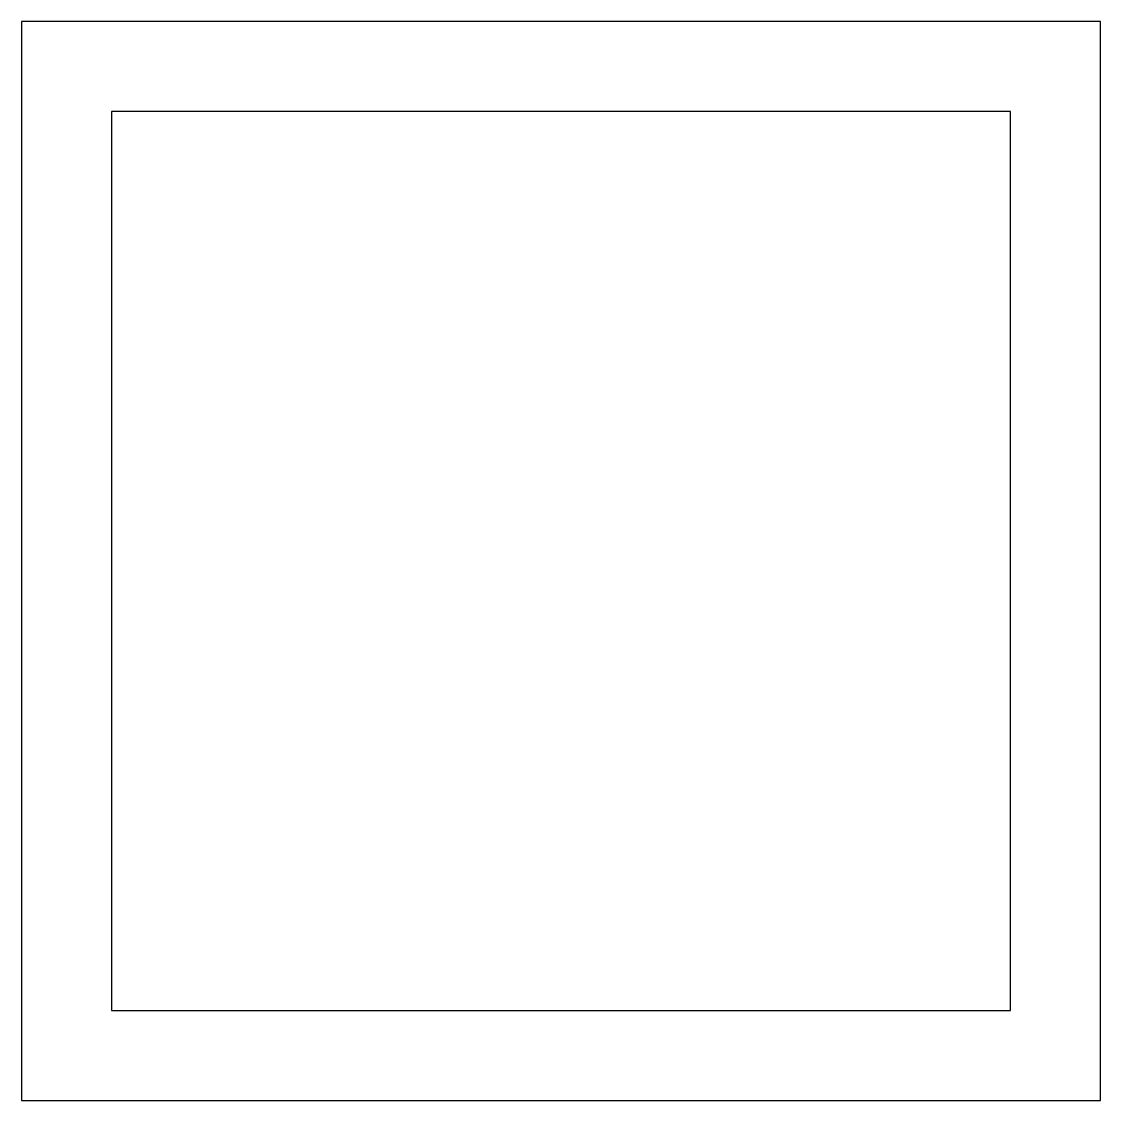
# Model space of a CAD drawing. Header units: inches. Extents: x -17.4 to 20.7, y 1.4 to 39.5.
import ezdxf

# ---------------------------------------------------------------- set-up
doc = ezdxf.new("R2010")
doc.units = ezdxf.units.IN
doc.header["$MEASUREMENT"] = 0

msp = doc.modelspace()

# ---------------------------------------------------------------- linework, layer by layer
at = {"color": 4}
for p, q in [((20.679, 39.499), (-17.421, 39.499)), ((-17.421, 39.499), (-17.421, 1.399)), ((20.679, 1.399), (20.679, 39.499)), ((17.504, 36.324), (-14.246, 36.324)), ((-14.246, 36.324), (-14.246, 4.574)), ((17.504, 4.574), (17.504, 36.324)), ((-14.246, 4.574), (17.504, 4.574)), ((-17.421, 1.399), (20.679, 1.399))]:
    msp.add_line(p, q, dxfattribs=at)

doc.saveas('drawing.dxf')
